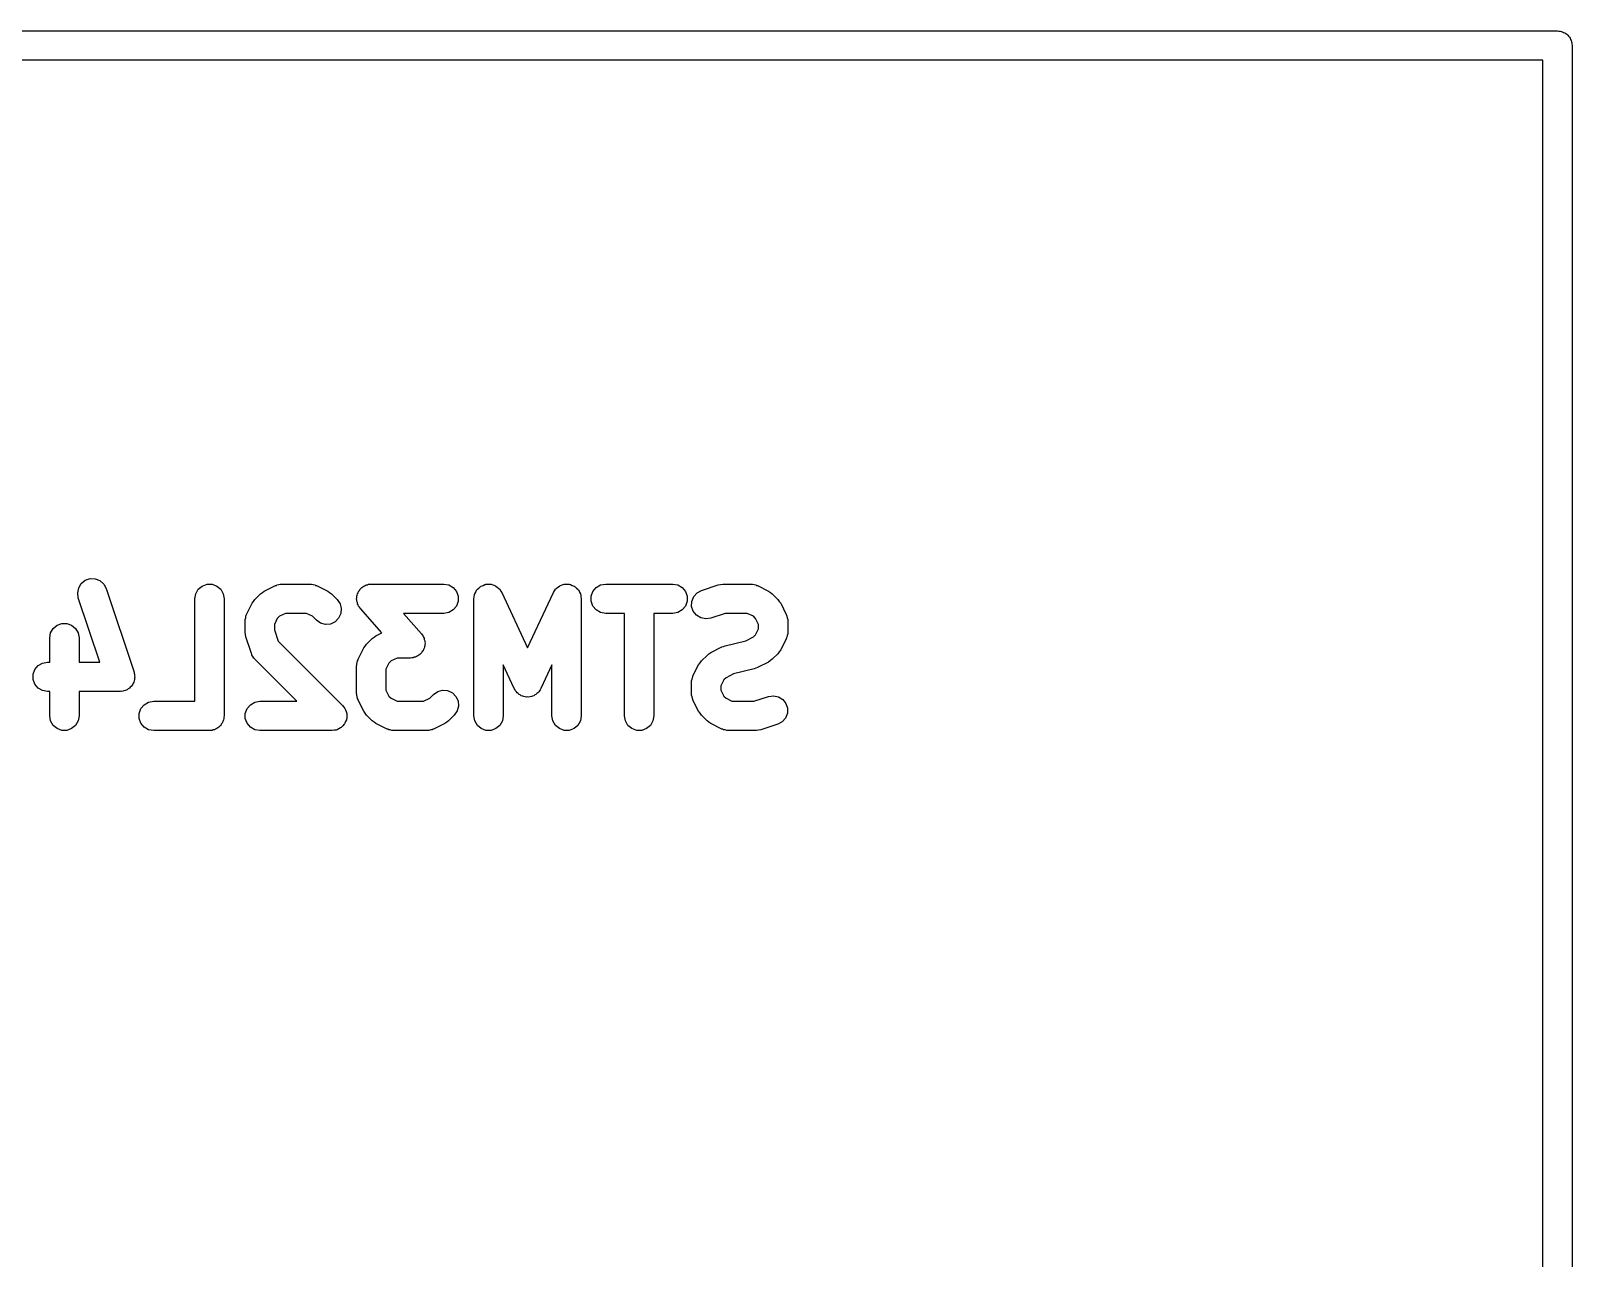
# Model space of a CAD drawing. Extents: x 100 to 214, y -112 to -50.
# Drawn here: x 123.73 to 131.62, y -62.66 to -56.38 of the extents above; entities that cross this region are included whole.
import ezdxf

# ---------------------------------------------------------------- set-up
doc = ezdxf.new("R2010")
doc.units = 0
doc.header["$MEASUREMENT"] = 0
doc.layers.add('BLACK', color=7, linetype='CONTINUOUS')

msp = doc.modelspace()

# ---------------------------------------------------------------- linework, layer by layer
at = {"layer": 'Black'}
for p, q in [((117.65, -56.375), (131.55, -56.375)), ((131.55, -56.375), (131.556, -56.3761)), ((131.556, -56.3761), (131.563, -56.3761)), ((131.563, -56.3761), (131.569, -56.3784)), ((131.569, -56.3784), (131.576, -56.3795)), ((131.576, -56.3795), (131.581, -56.3828)), ((131.581, -56.3828), (131.588, -56.385)), ((131.588, -56.385), (131.593, -56.3893)), ((131.593, -56.3893), (131.598, -56.3925)), ((131.598, -56.3925), (131.602, -56.3976)), ((131.602, -56.3976), (131.607, -56.4018)), ((131.607, -56.4018), (131.611, -56.4075)), ((131.611, -56.4075), (131.615, -56.4125)), ((131.615, -56.4125), (131.617, -56.4187)), ((131.617, -56.4187), (131.62, -56.4243)), ((131.62, -56.4243), (131.622, -56.4308)), ((131.622, -56.4308), (131.624, -56.437)), ((131.624, -56.437), (131.624, -56.4435)), ((131.624, -56.4435), (131.625, -56.45)), ((131.625, -56.45), (131.625, -70.35)), ((131.475, -56.525), (117.725, -56.525)), ((131.475, -70.275), (131.475, -56.525)), ((124.013, -59.1869), (124.038, -59.1787)), ((124.038, -59.1787), (124.064, -59.1794)), ((124.064, -59.1794), (124.088, -59.189)), ((123.974, -59.2508), (123.979, -59.2253)), ((123.977, -59.2766), (123.974, -59.2508)), ((123.979, -59.2253), (123.992, -59.2031)), ((123.992, -59.2031), (124.013, -59.1869)), ((124.088, -59.189), (124.107, -59.2062)), ((124.107, -59.2062), (124.12, -59.2291)), ((124.12, -59.2291), (124.263, -59.6577)), ((124.574, -59.2814), (124.578, -59.2558)), ((124.578, -59.2558), (124.591, -59.2332)), ((124.591, -59.2332), (124.611, -59.2165)), ((124.611, -59.2165), (124.636, -59.2076)), ((124.636, -59.2076), (124.662, -59.2076)), ((124.662, -59.2076), (124.686, -59.2165)), ((124.686, -59.2165), (124.706, -59.2332)), ((124.706, -59.2332), (124.719, -59.2558)), ((124.719, -59.2558), (124.724, -59.2814)), ((124.881, -59.2855), (124.91, -59.257)), ((124.91, -59.257), (124.92, -59.2501)), ((124.92, -59.2501), (124.929, -59.2429)), ((124.929, -59.2429), (124.986, -59.2143)), ((124.986, -59.2143), (124.991, -59.2131)), ((124.991, -59.2131), (124.994, -59.211)), ((124.994, -59.211), (125.003, -59.2094)), ((125.003, -59.2094), (125.011, -59.2069)), ((125.011, -59.2069), (125.016, -59.2072)), ((125.016, -59.2072), (125.02, -59.2064)), ((125.02, -59.2064), (125.163, -59.2064)), ((125.163, -59.2064), (125.167, -59.2072)), ((125.167, -59.2072), (125.171, -59.2069)), ((125.171, -59.2069), (125.18, -59.2094)), ((125.18, -59.2094), (125.189, -59.211)), ((125.189, -59.211), (125.192, -59.2131)), ((125.192, -59.2131), (125.196, -59.2143)), ((125.196, -59.2143), (125.254, -59.2429)), ((125.254, -59.2429), (125.263, -59.2501)), ((125.263, -59.2501), (125.273, -59.257)), ((125.273, -59.257), (125.302, -59.2855)), ((125.405, -59.263), (125.406, -59.2572)), ((125.406, -59.2572), (125.41, -59.2508)), ((125.41, -59.2508), (125.412, -59.2439)), ((125.412, -59.2439), (125.416, -59.2395)), ((125.416, -59.2395), (125.419, -59.2344)), ((125.419, -59.2344), (125.424, -59.2296)), ((125.424, -59.2296), (125.429, -59.224)), ((125.429, -59.224), (125.434, -59.2211)), ((125.434, -59.2211), (125.438, -59.2173)), ((125.438, -59.2173), (125.445, -59.2146)), ((125.445, -59.2146), (125.451, -59.211)), ((125.451, -59.211), (125.457, -59.2099)), ((125.457, -59.2099), (125.463, -59.2079)), ((125.463, -59.2079), (125.47, -59.2077)), ((125.47, -59.2077), (125.477, -59.2064)), ((125.477, -59.2064), (125.849, -59.2064)), ((125.849, -59.2064), (125.874, -59.211)), ((125.874, -59.211), (125.897, -59.224)), ((125.897, -59.224), (125.914, -59.2439)), ((125.914, -59.2439), (125.922, -59.2684)), ((126.005, -59.262), (126.006, -59.259)), ((126.006, -59.259), (126.007, -59.2558)), ((126.007, -59.2558), (126.012, -59.2473)), ((126.012, -59.2473), (126.016, -59.2384)), ((126.016, -59.2384), (126.018, -59.2361)), ((126.018, -59.2361), (126.02, -59.2332)), ((126.02, -59.2332), (126.027, -59.2269)), ((126.027, -59.2269), (126.034, -59.22)), ((126.034, -59.22), (126.037, -59.2186)), ((126.037, -59.2186), (126.04, -59.2165)), ((126.04, -59.2165), (126.049, -59.2131)), ((126.049, -59.2131), (126.058, -59.209)), ((126.058, -59.209), (126.061, -59.2087)), ((126.061, -59.2087), (126.064, -59.2076)), ((126.064, -59.2076), (126.074, -59.2076)), ((126.074, -59.2076), (126.084, -59.2067)), ((126.084, -59.2067), (126.087, -59.2076)), ((126.087, -59.2076), (126.09, -59.2076)), ((126.09, -59.2076), (126.099, -59.2109)), ((126.099, -59.2109), (126.109, -59.2134)), ((126.109, -59.2134), (126.112, -59.2153)), ((126.112, -59.2153), (126.115, -59.2165)), ((126.115, -59.2165), (126.122, -59.2228)), ((126.122, -59.2228), (126.13, -59.2284)), ((126.13, -59.2284), (126.132, -59.2311)), ((126.132, -59.2311), (126.135, -59.2332)), ((126.135, -59.2332), (126.139, -59.2417)), ((126.139, -59.2417), (126.145, -59.2497)), ((126.145, -59.2497), (126.277, -59.5326)), ((126.277, -59.5326), (126.409, -59.2497)), ((126.409, -59.2497), (126.415, -59.2417)), ((126.415, -59.2417), (126.42, -59.2332)), ((126.42, -59.2332), (126.422, -59.2311)), ((126.422, -59.2311), (126.424, -59.2284)), ((126.424, -59.2284), (126.432, -59.2228)), ((126.432, -59.2228), (126.44, -59.2165)), ((126.44, -59.2165), (126.443, -59.2153)), ((126.443, -59.2153), (126.445, -59.2134)), ((126.445, -59.2134), (126.455, -59.2109)), ((126.455, -59.2109), (126.464, -59.2076)), ((126.464, -59.2076), (126.467, -59.2076)), ((126.467, -59.2076), (126.471, -59.2067)), ((126.471, -59.2067), (126.48, -59.2076)), ((126.48, -59.2076), (126.49, -59.2076)), ((126.49, -59.2076), (126.493, -59.2087)), ((126.493, -59.2087), (126.497, -59.209)), ((126.497, -59.209), (126.505, -59.2131)), ((126.505, -59.2131), (126.515, -59.2165)), ((126.515, -59.2165), (126.517, -59.2186)), ((126.517, -59.2186), (126.52, -59.22)), ((126.52, -59.22), (126.527, -59.2269)), ((126.527, -59.2269), (126.535, -59.2332)), ((126.535, -59.2332), (126.536, -59.2361)), ((126.536, -59.2361), (126.539, -59.2384)), ((126.539, -59.2384), (126.543, -59.2473)), ((126.543, -59.2473), (126.548, -59.2558)), ((126.548, -59.2558), (126.548, -59.259)), ((126.548, -59.259), (126.55, -59.262)), ((126.603, -59.2684), (126.612, -59.2439)), ((126.612, -59.2439), (126.629, -59.224)), ((126.629, -59.224), (126.651, -59.211)), ((126.651, -59.211), (126.677, -59.2064)), ((126.677, -59.2064), (127.02, -59.2064)), ((127.02, -59.2064), (127.046, -59.211)), ((127.046, -59.211), (127.068, -59.224)), ((127.068, -59.224), (127.085, -59.2439)), ((127.085, -59.2439), (127.094, -59.2684)), ((127.128, -59.2707), (127.145, -59.2513)), ((127.145, -59.2513), (127.168, -59.2388)), ((127.168, -59.2388), (127.253, -59.2103)), ((127.253, -59.2103), (127.265, -59.2085)), ((127.265, -59.2085), (127.277, -59.2064)), ((127.277, -59.2064), (127.42, -59.2064)), ((127.42, -59.2064), (127.424, -59.2072)), ((127.424, -59.2072), (127.429, -59.2069)), ((127.429, -59.2069), (127.437, -59.2094)), ((127.437, -59.2094), (127.446, -59.211)), ((127.446, -59.211), (127.449, -59.2131)), ((127.449, -59.2131), (127.454, -59.2143)), ((127.454, -59.2143), (127.511, -59.2429)), ((127.511, -59.2429), (127.52, -59.2501)), ((127.52, -59.2501), (127.53, -59.257)), ((127.53, -59.257), (127.559, -59.2855)), ((124.087, -59.6064), (123.977, -59.2766)), ((124.574, -59.8064), (124.574, -59.2814)), ((124.724, -59.2814), (124.724, -59.8814)), ((124.839, -59.3622), (124.867, -59.305)), ((124.867, -59.305), (124.874, -59.2954)), ((124.874, -59.2954), (124.881, -59.2855)), ((125.302, -59.2855), (125.317, -59.3069)), ((125.317, -59.3069), (125.323, -59.332)), ((125.323, -59.332), (125.321, -59.358)), ((125.402, -59.283), (125.403, -59.2757)), ((125.403, -59.2887), (125.402, -59.283)), ((125.403, -59.2684), (125.405, -59.263)), ((125.403, -59.2757), (125.403, -59.2684)), ((125.403, -59.2945), (125.403, -59.2887)), ((125.406, -59.3013), (125.403, -59.2945)), ((125.407, -59.3085), (125.406, -59.3013)), ((125.41, -59.3135), (125.407, -59.3085)), ((125.412, -59.3189), (125.41, -59.3135)), ((125.417, -59.3245), (125.412, -59.3189)), ((125.421, -59.3308), (125.417, -59.3245)), ((125.531, -59.4565), (125.421, -59.3308)), ((125.897, -59.3389), (125.874, -59.3519)), ((125.914, -59.3189), (125.897, -59.3389)), ((125.922, -59.2945), (125.914, -59.3189)), ((125.922, -59.2684), (125.922, -59.2945)), ((126.002, -59.2814), (126.004, -59.2718)), ((126.002, -59.8814), (126.002, -59.2814)), ((126.004, -59.2718), (126.005, -59.262)), ((126.55, -59.262), (126.55, -59.2718)), ((126.55, -59.2718), (126.552, -59.2814)), ((126.552, -59.2814), (126.552, -59.8814)), ((126.603, -59.2945), (126.603, -59.2684)), ((126.612, -59.3189), (126.603, -59.2945)), ((126.629, -59.3389), (126.612, -59.3189)), ((126.651, -59.3519), (126.629, -59.3389)), ((127.068, -59.3389), (127.046, -59.3519)), ((127.085, -59.3189), (127.068, -59.3389)), ((127.094, -59.2945), (127.085, -59.3189)), ((127.094, -59.2684), (127.094, -59.2945)), ((127.117, -59.321), (127.118, -59.295)), ((127.125, -59.3457), (127.117, -59.321)), ((127.118, -59.295), (127.128, -59.2707)), ((127.559, -59.2855), (127.566, -59.2954)), ((127.566, -59.2954), (127.573, -59.305)), ((127.573, -59.305), (127.601, -59.3622)), ((123.848, -59.4332), (123.868, -59.4165)), ((123.868, -59.4165), (123.893, -59.4076)), ((123.893, -59.4076), (123.919, -59.4076)), ((123.919, -59.4076), (123.943, -59.4165)), ((123.943, -59.4165), (123.963, -59.4332)), ((124.831, -59.3871), (124.834, -59.3787)), ((124.831, -59.3915), (124.831, -59.3871)), ((124.831, -59.3957), (124.831, -59.3915)), ((124.831, -59.4529), (124.831, -59.3957)), ((124.834, -59.3787), (124.835, -59.3701)), ((124.835, -59.3701), (124.837, -59.3663)), ((124.837, -59.3663), (124.839, -59.3622)), ((124.996, -59.383), (124.981, -59.4134)), ((124.981, -59.4134), (124.981, -59.4407)), ((125.007, -59.3716), (124.996, -59.383)), ((125.038, -59.3564), (125.007, -59.3716)), ((125.145, -59.3564), (125.038, -59.3564)), ((125.176, -59.3716), (125.145, -59.3564)), ((125.196, -59.3916), (125.176, -59.3716)), ((125.217, -59.4065), (125.196, -59.3916)), ((125.242, -59.4133), (125.217, -59.4065)), ((125.268, -59.411), (125.242, -59.4133)), ((125.292, -59.4), (125.268, -59.411)), ((125.31, -59.3816), (125.292, -59.4)), ((125.321, -59.358), (125.31, -59.3816)), ((125.849, -59.3564), (125.642, -59.3564)), ((125.642, -59.3564), (125.734, -59.4606)), ((125.874, -59.3519), (125.849, -59.3564)), ((126.677, -59.3564), (126.651, -59.3519)), ((126.774, -59.3564), (126.677, -59.3564)), ((126.774, -59.8814), (126.774, -59.3564)), ((127.02, -59.3564), (126.924, -59.3564)), ((126.924, -59.3564), (126.924, -59.8814)), ((127.046, -59.3519), (127.02, -59.3564)), ((127.142, -59.3661), (127.125, -59.3457)), ((127.164, -59.3797), (127.142, -59.3661)), ((127.189, -59.385), (127.164, -59.3797)), ((127.215, -59.3812), (127.189, -59.385)), ((127.289, -59.3564), (127.215, -59.3812)), ((127.402, -59.3564), (127.289, -59.3564)), ((127.433, -59.3716), (127.402, -59.3564)), ((127.444, -59.383), (127.433, -59.3716)), ((127.459, -59.4134), (127.444, -59.383)), ((127.459, -59.4352), (127.459, -59.4134)), ((127.601, -59.3622), (127.603, -59.3663)), ((127.603, -59.3663), (127.605, -59.3701)), ((127.605, -59.3701), (127.606, -59.3787)), ((127.606, -59.3787), (127.609, -59.3871)), ((127.609, -59.3871), (127.609, -59.3915)), ((127.609, -59.3915), (127.609, -59.3957)), ((127.609, -59.3957), (127.609, -59.4529)), ((123.831, -59.4814), (123.835, -59.4558)), ((123.831, -59.6064), (123.831, -59.4814)), ((123.835, -59.4558), (123.848, -59.4332)), ((123.963, -59.4332), (123.976, -59.4558)), ((123.976, -59.4558), (123.981, -59.4814)), ((123.981, -59.4814), (123.981, -59.6064)), ((124.833, -59.4647), (124.831, -59.4529)), ((124.835, -59.4766), (124.833, -59.4647)), ((124.863, -59.5623), (124.835, -59.4766)), ((124.981, -59.4407), (125, -59.4981)), ((125, -59.4981), (125.33, -59.8284)), ((125.453, -59.5141), (125.481, -59.4855)), ((125.481, -59.4855), (125.491, -59.4787)), ((125.491, -59.4787), (125.501, -59.4715)), ((125.501, -59.4715), (125.531, -59.4565)), ((125.734, -59.4606), (125.737, -59.4669)), ((125.737, -59.4669), (125.742, -59.4725)), ((125.742, -59.4725), (125.744, -59.4779)), ((125.744, -59.4779), (125.747, -59.4829)), ((125.747, -59.4829), (125.748, -59.4901)), ((125.748, -59.4901), (125.751, -59.497)), ((125.751, -59.497), (125.751, -59.5028)), ((127.288, -59.523), (127.394, -59.4964)), ((127.394, -59.4964), (127.433, -59.4769)), ((127.433, -59.4769), (127.444, -59.4656)), ((127.444, -59.4656), (127.459, -59.4352)), ((127.601, -59.4864), (127.573, -59.5435)), ((127.603, -59.4823), (127.601, -59.4864)), ((127.605, -59.4785), (127.603, -59.4823)), ((127.606, -59.4699), (127.605, -59.4785)), ((127.609, -59.4614), (127.606, -59.4699)), ((127.609, -59.4529), (127.609, -59.4571)), ((127.609, -59.4571), (127.609, -59.4614)), ((124.865, -59.5661), (124.863, -59.5623)), ((124.866, -59.5703), (124.865, -59.5661)), ((124.871, -59.5775), (124.866, -59.5703)), ((125.41, -59.5907), (125.439, -59.5336)), ((125.439, -59.5336), (125.446, -59.524)), ((125.446, -59.524), (125.453, -59.5141)), ((125.709, -59.5768), (125.703, -59.5805)), ((125.716, -59.5742), (125.709, -59.5768)), ((125.72, -59.5703), (125.716, -59.5742)), ((125.725, -59.5675), (125.72, -59.5703)), ((125.73, -59.5618), (125.725, -59.5675)), ((125.736, -59.557), (125.73, -59.5618)), ((125.738, -59.5519), (125.736, -59.557)), ((125.742, -59.5475), (125.738, -59.5519)), ((125.745, -59.5406), (125.742, -59.5475)), ((125.748, -59.5342), (125.745, -59.5406)), ((125.749, -59.5285), (125.748, -59.5342)), ((125.751, -59.523), (125.749, -59.5285)), ((125.751, -59.5028), (125.752, -59.5084)), ((125.752, -59.5084), (125.751, -59.5157)), ((125.751, -59.5157), (125.751, -59.523)), ((127.167, -59.5998), (127.196, -59.5713)), ((127.196, -59.5713), (127.205, -59.5644)), ((127.205, -59.5644), (127.215, -59.5572)), ((127.215, -59.5572), (127.272, -59.5286)), ((127.272, -59.5286), (127.28, -59.5263)), ((127.28, -59.5263), (127.288, -59.523)), ((127.559, -59.563), (127.53, -59.5916)), ((127.566, -59.5532), (127.559, -59.563)), ((127.573, -59.5435), (127.566, -59.5532)), ((123.746, -59.6684), (123.755, -59.6439)), ((123.755, -59.6439), (123.772, -59.624)), ((123.772, -59.624), (123.794, -59.611)), ((123.794, -59.611), (123.82, -59.6064)), ((123.82, -59.6064), (123.831, -59.6064)), ((123.981, -59.6064), (124.087, -59.6064)), ((124.876, -59.5852), (124.871, -59.5775)), ((124.879, -59.5881), (124.876, -59.5852)), ((124.881, -59.5916), (124.879, -59.5881)), ((125.096, -59.8064), (124.881, -59.5916)), ((125.402, -59.6243), (125.403, -59.62)), ((125.402, -59.7671), (125.402, -59.6243)), ((125.403, -59.6157), (125.405, -59.6073)), ((125.403, -59.62), (125.403, -59.6157)), ((125.405, -59.6073), (125.407, -59.5986)), ((125.407, -59.5986), (125.409, -59.5949)), ((125.409, -59.5949), (125.41, -59.5907)), ((125.567, -59.6116), (125.552, -59.642)), ((125.552, -59.642), (125.552, -59.7494)), ((125.579, -59.6002), (125.567, -59.6116)), ((125.609, -59.585), (125.579, -59.6002)), ((125.677, -59.585), (125.609, -59.585)), ((125.684, -59.5837), (125.677, -59.585)), ((125.692, -59.5836), (125.684, -59.5837)), ((125.697, -59.5815), (125.692, -59.5836)), ((125.703, -59.5805), (125.697, -59.5815)), ((126.209, -59.7417), (126.152, -59.6195)), ((126.152, -59.6195), (126.152, -59.8814)), ((126.402, -59.6195), (126.345, -59.7417)), ((126.402, -59.8814), (126.402, -59.6195)), ((127.124, -59.6765), (127.153, -59.6193)), ((127.153, -59.6193), (127.16, -59.6097)), ((127.16, -59.6097), (127.167, -59.5998)), ((127.438, -59.6399), (127.332, -59.6665)), ((127.446, -59.6366), (127.438, -59.6399)), ((127.454, -59.6342), (127.446, -59.6366)), ((127.511, -59.6057), (127.454, -59.6342)), ((127.52, -59.5985), (127.511, -59.6057)), ((127.53, -59.5916), (127.52, -59.5985)), ((123.746, -59.6945), (123.746, -59.6684)), ((123.755, -59.7189), (123.746, -59.6945)), ((123.772, -59.7389), (123.755, -59.7189)), ((124.243, -59.7346), (124.24, -59.7389)), ((124.248, -59.7312), (124.243, -59.7346)), ((124.252, -59.7247), (124.248, -59.7312)), ((124.256, -59.7189), (124.252, -59.7247)), ((124.258, -59.7137), (124.256, -59.7189)), ((124.261, -59.709), (124.258, -59.7137)), ((124.263, -59.7016), (124.261, -59.709)), ((124.263, -59.6577), (124.263, -59.6632)), ((124.263, -59.6632), (124.265, -59.6684)), ((124.265, -59.6945), (124.263, -59.7016)), ((124.265, -59.6684), (124.265, -59.676)), ((124.265, -59.676), (124.266, -59.6835)), ((124.266, -59.6835), (124.265, -59.6889)), ((124.265, -59.6889), (124.265, -59.6945)), ((127.116, -59.71), (127.117, -59.7057)), ((127.116, -59.7671), (127.116, -59.71)), ((127.117, -59.7014), (127.119, -59.693)), ((127.117, -59.7057), (127.117, -59.7014)), ((127.119, -59.693), (127.121, -59.6843)), ((127.121, -59.6843), (127.123, -59.6806)), ((127.123, -59.6806), (127.124, -59.6765)), ((127.282, -59.6973), (127.266, -59.7277)), ((127.266, -59.7277), (127.266, -59.7494)), ((127.293, -59.6859), (127.282, -59.6973)), ((127.332, -59.6665), (127.293, -59.6859)), ((123.794, -59.7519), (123.772, -59.7389)), ((123.82, -59.7564), (123.794, -59.7519)), ((123.831, -59.7564), (123.82, -59.7564)), ((123.831, -59.8814), (123.831, -59.7564)), ((124.191, -59.7564), (123.981, -59.7564)), ((123.981, -59.7564), (123.981, -59.8814)), ((124.197, -59.7555), (124.191, -59.7564)), ((124.202, -59.7556), (124.197, -59.7555)), ((124.21, -59.7532), (124.202, -59.7556)), ((124.217, -59.7519), (124.21, -59.7532)), ((124.222, -59.7491), (124.217, -59.7519)), ((124.227, -59.7474), (124.222, -59.7491)), ((124.233, -59.7427), (124.227, -59.7474)), ((124.24, -59.7389), (124.233, -59.7427)), ((124.315, -59.824), (124.337, -59.811)), ((124.337, -59.811), (124.363, -59.8064)), ((124.363, -59.8064), (124.574, -59.8064)), ((124.858, -59.824), (124.88, -59.811)), ((124.88, -59.811), (124.906, -59.8064)), ((124.906, -59.8064), (125.096, -59.8064)), ((125.403, -59.7714), (125.402, -59.7671)), ((125.403, -59.7757), (125.403, -59.7714)), ((125.405, -59.7841), (125.403, -59.7757)), ((125.407, -59.7928), (125.405, -59.7841)), ((125.409, -59.7965), (125.407, -59.7928)), ((125.41, -59.8007), (125.409, -59.7965)), ((125.439, -59.8578), (125.41, -59.8007)), ((125.552, -59.7494), (125.567, -59.7799)), ((125.567, -59.7799), (125.579, -59.7912)), ((125.579, -59.7912), (125.609, -59.8064)), ((125.609, -59.8064), (125.745, -59.8064)), ((125.745, -59.8064), (125.776, -59.7912)), ((125.776, -59.7912), (125.796, -59.7713)), ((125.796, -59.7713), (125.817, -59.7563)), ((125.817, -59.7563), (125.842, -59.7496)), ((125.842, -59.7496), (125.868, -59.7518)), ((125.868, -59.7518), (125.892, -59.7628)), ((125.892, -59.7628), (125.91, -59.7813)), ((125.91, -59.7813), (125.921, -59.8049)), ((125.921, -59.8049), (125.923, -59.8308)), ((126.213, -59.7471), (126.209, -59.7417)), ((126.216, -59.753), (126.213, -59.7471)), ((126.22, -59.7577), (126.216, -59.753)), ((126.224, -59.763), (126.22, -59.7577)), ((126.229, -59.7668), (126.224, -59.763)), ((126.234, -59.7714), (126.229, -59.7668)), ((126.24, -59.7742), (126.234, -59.7714)), ((126.245, -59.778), (126.24, -59.7742)), ((126.252, -59.7797), (126.245, -59.778)), ((126.258, -59.7824), (126.252, -59.7797)), ((126.264, -59.783), (126.258, -59.7824)), ((126.271, -59.7847), (126.264, -59.783)), ((126.277, -59.7841), (126.271, -59.7847)), ((126.284, -59.7847), (126.277, -59.7841)), ((126.29, -59.783), (126.284, -59.7847)), ((126.297, -59.7824), (126.29, -59.783)), ((126.303, -59.7797), (126.297, -59.7824)), ((126.309, -59.778), (126.303, -59.7797)), ((126.314, -59.7742), (126.309, -59.778)), ((126.32, -59.7714), (126.314, -59.7742)), ((126.325, -59.7668), (126.32, -59.7714)), ((126.33, -59.763), (126.325, -59.7668)), ((126.334, -59.7577), (126.33, -59.763)), ((126.339, -59.753), (126.334, -59.7577)), ((126.341, -59.7471), (126.339, -59.753)), ((126.345, -59.7417), (126.341, -59.7471)), ((127.117, -59.7714), (127.116, -59.7671)), ((127.117, -59.7757), (127.117, -59.7714)), ((127.119, -59.7841), (127.117, -59.7757)), ((127.121, -59.7928), (127.119, -59.7841)), ((127.123, -59.7965), (127.121, -59.7928)), ((127.124, -59.8007), (127.123, -59.7965)), ((127.153, -59.8578), (127.124, -59.8007)), ((127.266, -59.7494), (127.282, -59.7799)), ((127.282, -59.7799), (127.293, -59.7912)), ((127.293, -59.7912), (127.323, -59.8064)), ((127.323, -59.8064), (127.436, -59.8064)), ((127.436, -59.8064), (127.511, -59.7817)), ((127.511, -59.7817), (127.536, -59.7779)), ((127.536, -59.7779), (127.562, -59.7831)), ((127.562, -59.7831), (127.584, -59.7967)), ((127.584, -59.7967), (127.6, -59.8171)), ((123.835, -59.9071), (123.831, -59.8814)), ((123.981, -59.8814), (123.976, -59.9071)), ((124.289, -59.8684), (124.298, -59.8439)), ((124.289, -59.8945), (124.289, -59.8684)), ((124.298, -59.8439), (124.315, -59.824)), ((124.724, -59.8814), (124.722, -59.8879)), ((124.722, -59.8879), (124.722, -59.8945)), ((124.832, -59.8684), (124.841, -59.8439)), ((124.832, -59.8945), (124.832, -59.8684)), ((124.841, -59.8439), (124.858, -59.824)), ((125.33, -59.8284), (125.336, -59.8364)), ((125.336, -59.8364), (125.342, -59.8439)), ((125.342, -59.8439), (125.343, -59.847)), ((125.343, -59.847), (125.345, -59.8497)), ((125.345, -59.8497), (125.348, -59.8592)), ((125.348, -59.8592), (125.351, -59.8684)), ((125.351, -59.8684), (125.351, -59.8717)), ((125.351, -59.8717), (125.352, -59.8749)), ((125.352, -59.8749), (125.351, -59.8846)), ((125.351, -59.8846), (125.351, -59.8945)), ((125.446, -59.8675), (125.439, -59.8578)), ((125.453, -59.8773), (125.446, -59.8675)), ((125.481, -59.9059), (125.453, -59.8773)), ((125.902, -59.8773), (125.873, -59.9059)), ((125.917, -59.856), (125.902, -59.8773)), ((125.923, -59.8308), (125.917, -59.856)), ((126.007, -59.9071), (126.002, -59.8814)), ((126.152, -59.8814), (126.148, -59.9071)), ((126.407, -59.9071), (126.402, -59.8814)), ((126.552, -59.8814), (126.548, -59.9071)), ((126.778, -59.9071), (126.774, -59.8814)), ((126.924, -59.8814), (126.919, -59.9071)), ((127.16, -59.8675), (127.153, -59.8578)), ((127.167, -59.8773), (127.16, -59.8675)), ((127.196, -59.9059), (127.167, -59.8773)), ((127.598, -59.8921), (127.581, -59.9116)), ((127.608, -59.8679), (127.598, -59.8921)), ((127.6, -59.8171), (127.608, -59.8419)), ((127.608, -59.8419), (127.608, -59.8679)), ((123.848, -59.9296), (123.835, -59.9071)), ((123.868, -59.9464), (123.848, -59.9296)), ((123.893, -59.9553), (123.868, -59.9464)), ((123.919, -59.9553), (123.893, -59.9553)), ((123.943, -59.9464), (123.919, -59.9553)), ((123.963, -59.9296), (123.943, -59.9464)), ((123.976, -59.9071), (123.963, -59.9296)), ((124.298, -59.9189), (124.289, -59.8945)), ((124.315, -59.9389), (124.298, -59.9189)), ((124.337, -59.9519), (124.315, -59.9389)), ((124.363, -59.9564), (124.337, -59.9519)), ((124.649, -59.9564), (124.363, -59.9564)), ((124.655, -59.9553), (124.649, -59.9564)), ((124.662, -59.9553), (124.655, -59.9553)), ((124.668, -59.953), (124.662, -59.9553)), ((124.674, -59.9519), (124.668, -59.953)), ((124.68, -59.9486), (124.674, -59.9519)), ((124.686, -59.9464), (124.68, -59.9486)), ((124.691, -59.9422), (124.686, -59.9464)), ((124.697, -59.9389), (124.691, -59.9422)), ((124.701, -59.9339), (124.697, -59.9389)), ((124.706, -59.9296), (124.701, -59.9339)), ((124.709, -59.924), (124.706, -59.9296)), ((124.714, -59.9189), (124.709, -59.924)), ((124.716, -59.9128), (124.714, -59.9189)), ((124.719, -59.9071), (124.716, -59.9128)), ((124.72, -59.9006), (124.719, -59.9071)), ((124.722, -59.8945), (124.72, -59.9006)), ((124.841, -59.9189), (124.832, -59.8945)), ((124.858, -59.9389), (124.841, -59.9189)), ((124.88, -59.9519), (124.858, -59.9389)), ((124.906, -59.9564), (124.88, -59.9519)), ((125.277, -59.9564), (124.906, -59.9564)), ((125.287, -59.9547), (125.277, -59.9564)), ((125.297, -59.9539), (125.287, -59.9547)), ((125.3, -59.9525), (125.297, -59.9539)), ((125.303, -59.9519), (125.3, -59.9525)), ((125.311, -59.947), (125.303, -59.9519)), ((125.32, -59.9429), (125.311, -59.947)), ((125.322, -59.9405), (125.32, -59.9429)), ((125.325, -59.9389), (125.322, -59.9405)), ((125.332, -59.9314), (125.325, -59.9389)), ((125.339, -59.9244), (125.332, -59.9314)), ((125.34, -59.9215), (125.339, -59.9244)), ((125.342, -59.9189), (125.34, -59.9215)), ((125.345, -59.9097), (125.342, -59.9189)), ((125.35, -59.9008), (125.345, -59.9097)), ((125.351, -59.8945), (125.35, -59.8976)), ((125.35, -59.8976), (125.35, -59.9008)), ((125.491, -59.9128), (125.481, -59.9059)), ((125.501, -59.9199), (125.491, -59.9128)), ((125.558, -59.9485), (125.501, -59.9199)), ((125.562, -59.9497), (125.558, -59.9485)), ((125.566, -59.9519), (125.562, -59.9497)), ((125.574, -59.9534), (125.566, -59.9519)), ((125.583, -59.9559), (125.574, -59.9534)), ((125.587, -59.9557), (125.583, -59.9559)), ((125.591, -59.9564), (125.587, -59.9557)), ((125.763, -59.9564), (125.591, -59.9564)), ((125.767, -59.9557), (125.763, -59.9564)), ((125.771, -59.9559), (125.767, -59.9557)), ((125.78, -59.9534), (125.771, -59.9559)), ((125.789, -59.9519), (125.78, -59.9534)), ((125.792, -59.9497), (125.789, -59.9519)), ((125.796, -59.9485), (125.792, -59.9497)), ((125.854, -59.9199), (125.796, -59.9485)), ((125.863, -59.9128), (125.854, -59.9199)), ((125.873, -59.9059), (125.863, -59.9128)), ((126.02, -59.9296), (126.007, -59.9071)), ((126.04, -59.9464), (126.02, -59.9296)), ((126.064, -59.9553), (126.04, -59.9464)), ((126.09, -59.9553), (126.064, -59.9553)), ((126.115, -59.9464), (126.09, -59.9553)), ((126.135, -59.9296), (126.115, -59.9464)), ((126.148, -59.9071), (126.135, -59.9296)), ((126.42, -59.9296), (126.407, -59.9071)), ((126.44, -59.9464), (126.42, -59.9296)), ((126.464, -59.9553), (126.44, -59.9464)), ((126.49, -59.9553), (126.464, -59.9553)), ((126.515, -59.9464), (126.49, -59.9553)), ((126.535, -59.9296), (126.515, -59.9464)), ((126.548, -59.9071), (126.535, -59.9296)), ((126.791, -59.9296), (126.778, -59.9071)), ((126.811, -59.9464), (126.791, -59.9296)), ((126.836, -59.9553), (126.811, -59.9464)), ((126.862, -59.9553), (126.836, -59.9553)), ((126.886, -59.9464), (126.862, -59.9553)), ((126.906, -59.9296), (126.886, -59.9464)), ((126.919, -59.9071), (126.906, -59.9296)), ((127.205, -59.9128), (127.196, -59.9059)), ((127.215, -59.9199), (127.205, -59.9128)), ((127.272, -59.9485), (127.215, -59.9199)), ((127.276, -59.9497), (127.272, -59.9485)), ((127.28, -59.9519), (127.276, -59.9497)), ((127.289, -59.9534), (127.28, -59.9519)), ((127.297, -59.9559), (127.289, -59.9534)), ((127.301, -59.9557), (127.297, -59.9559)), ((127.306, -59.9564), (127.301, -59.9557)), ((127.449, -59.9564), (127.306, -59.9564)), ((127.46, -59.9543), (127.449, -59.9564)), ((127.472, -59.9526), (127.46, -59.9543)), ((127.558, -59.924), (127.472, -59.9526)), ((127.581, -59.9116), (127.558, -59.924))]:
    msp.add_line(p, q, dxfattribs=at)

doc.saveas('drawing.dxf')
